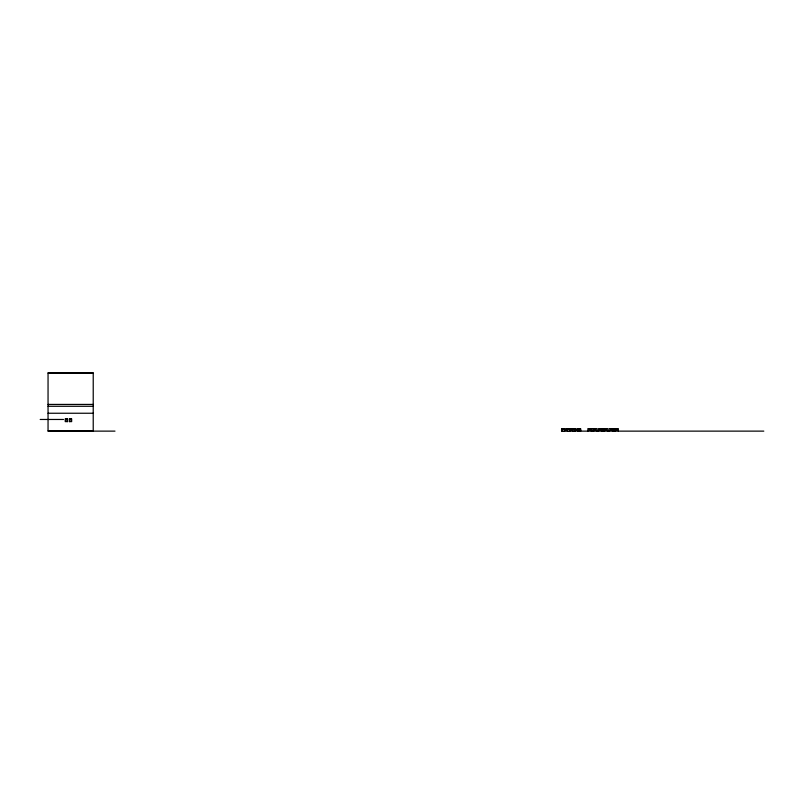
<?xml version="1.0" encoding="UTF-8"?>
<svg xmlns="http://www.w3.org/2000/svg" width="804" height="804" viewBox="0 0 804 804"><rect width="100%" height="100%" fill="white"/><g stroke="black" fill="none" stroke-linecap="round" stroke-linejoin="round"><path stroke-width="1.21" d="M562.659 431.135L561.574 430.743M565.333 429.215L561.574 429.215M564.247 431.135L565.333 430.723M567.775 431.135L566.689 430.743M570.448 429.215L566.689 429.215M569.363 431.135L570.448 430.723M572.88 431.135L571.795 430.723L572.88 430.743M575.553 429.215L571.795 429.215M574.468 431.135L575.553 430.723L574.468 430.743M577.996 431.135L576.91 430.723L577.996 430.743M580.669 429.205L576.91 429.215M579.583 431.135L580.669 430.723L579.583 430.743M580.669 431.135L580.669 428.803L576.91 428.793L576.91 431.135L763.8 431.125M48.049 373.046L93.224 373.046M48.049 404.422L93.224 404.422M48.049 406.281L93.224 406.281M48.049 413.246L93.224 413.246M40.2 419.467L63.506 419.467M67.556 421.618L65.235 421.618L65.235 418.834L67.556 418.834L67.456 421.618M69.335 421.618L71.656 421.618L71.656 418.834L69.335 418.834L69.435 421.618M48.049 430.944L93.224 430.944M114.992 431.125L48.049 431.125L48.049 372.865L93.224 372.865L93.224 431.125M562.659 428.813L564.247 428.813M567.775 428.813L569.363 428.813M572.88 428.813L574.468 428.813M577.996 428.813L579.583 428.813M618.356 431.125L618.356 428.622L609.141 428.622L609.141 431.125M614.939 428.622L614.939 431.125M614.537 428.622L614.537 431.125M612.949 428.622L612.949 431.125M612.558 428.622L612.558 431.125M607.723 431.125L607.723 428.622L598.508 428.622L598.508 431.125M604.306 428.622L604.306 431.125M603.915 428.622L603.915 431.125M602.327 428.622L602.327 431.125M601.925 428.622L601.925 431.125M597.101 431.125L597.101 428.622L587.885 428.622L587.885 431.125M593.684 428.622L593.684 431.125M593.282 428.622L593.282 431.125M591.694 428.622L591.694 431.125M591.302 428.622L591.302 431.125M71.254 418.834L71.254 421.497M69.727 418.834L69.727 421.497M67.154 418.834L67.154 421.497M65.626 418.834L65.626 421.497M561.574 428.793L561.574 431.135L565.333 431.135L565.333 428.803L561.574 428.793M566.689 428.793L566.689 431.135L570.448 431.135L570.448 428.803L566.689 428.793M571.795 428.793L571.795 431.135L575.553 431.135L575.553 428.803L571.795 428.793M589.201 429.838L589.975 429.909L589.201 429.838M595 429.838L595.774 429.909L595 429.838M599.834 429.838L600.608 429.909L599.834 429.838M605.633 429.838L606.407 429.909L605.633 429.838M610.467 429.838L611.231 429.909L610.467 429.838M616.266 429.838L617.03 429.909L616.266 429.838"/></g></svg>
